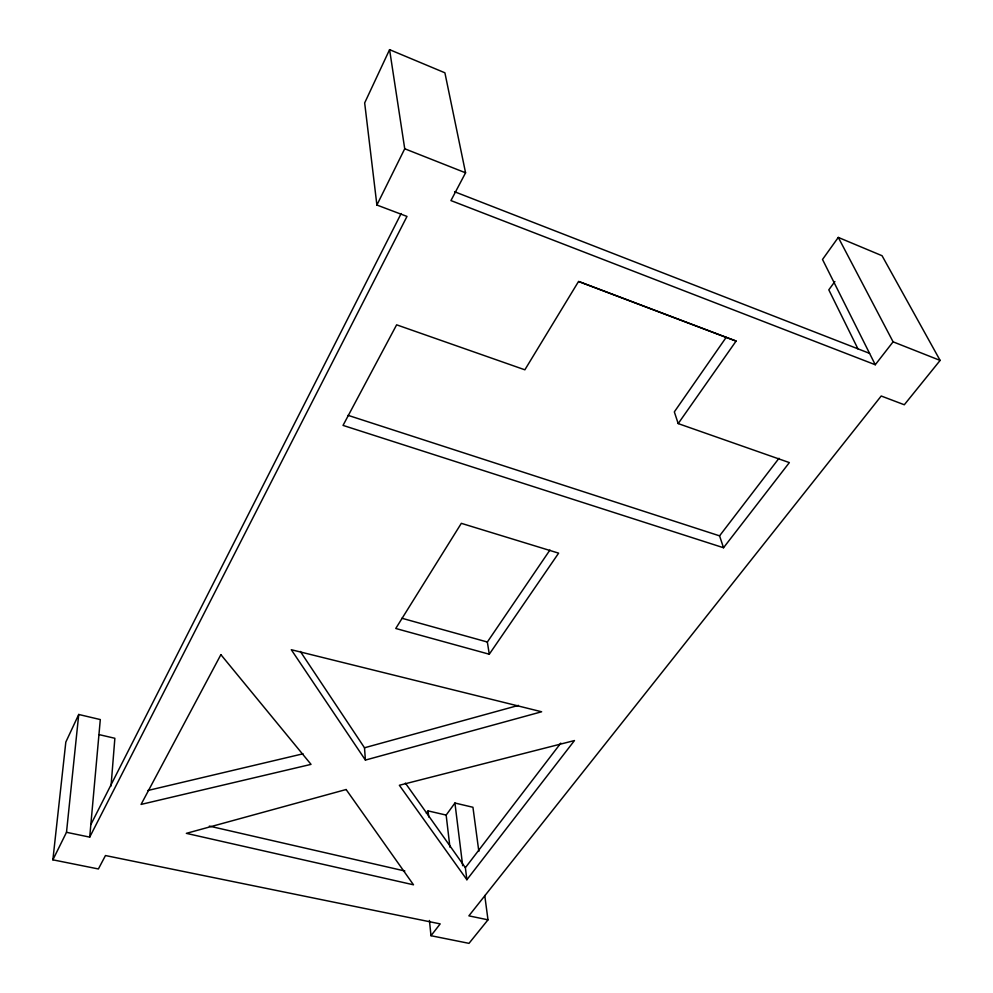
<?xml version="1.0" encoding="UTF-8"?>
<svg xmlns="http://www.w3.org/2000/svg" width="993" height="993" viewBox="0 0 993 993"><rect width="100%" height="100%" fill="white"/><g stroke="black" fill="none" stroke-linecap="round" stroke-linejoin="round"><path stroke-width="1.49" d="M111.03 786.046L114.865 738.283L99.312 734.671M52.877 859.826L66.494 832.308L89.705 837.124L100.305 719.565L78.732 714.476L65.823 742.081L52.877 859.826L98.394 868.962L105.469 855.544L440.197 923.887L430.987 935.716L468.994 943.35L487.997 919.828L484.745 895.5M66.494 832.308L78.732 714.476M875.267 364.741L822.514 259.471L838.291 237.414L893.092 341.828L875.267 364.741L450.934 200.574L465.568 172.807L444.901 72.799L389.579 49.65L364.667 102.924L376.893 205.03L406.993 216.424L89.705 837.124M376.893 205.03L404.734 148.764L389.579 49.65M90.835 824.6L401.147 213.545M489.276 654.226L558.625 553.151L461.323 523.336L395.76 628.482L489.276 654.226L487.352 642.024L549.936 550.035M736.098 341.058L726.156 337.397L674.334 411.884L678.194 423.589L789.348 462.589L723.525 547.739L343.032 425.401L396.629 324.823L524.863 369.806L578.584 281.404L736.098 341.058L678.194 423.589M426.369 813.292L428.082 810.896L446.155 815.079L454.931 803.027L472.941 807.272L478.837 851.386M834.877 281.528L828.807 289.844L857.94 348.866M466.884 879.724L399.347 785.264L574.463 740.555L466.884 879.724L465.382 867.683L560.797 743.124M723.525 547.739L719.565 535.848L778.996 458.282M838.291 237.414L882.057 255.722L940.123 360.422L904.3 404.759L881.213 396.008L468.87 915.856L487.997 919.828M300.345 651.458L364.505 747.779L518.47 705.39M365.399 760.079L541.632 711.77L291.297 649.72L365.399 760.079L364.505 747.779M147.87 790.49L303.014 753.799M209.337 826.114L404.834 870.998M401.917 618.254L487.352 642.024M348.046 415.335L719.565 535.848M579.006 281.664L726.156 337.397M454.633 191.761L869.558 353.359M404.734 148.764L465.568 172.807M893.092 341.828L940.123 360.422M405.392 783.117L465.382 867.683M454.931 803.027L462.676 865.697M446.155 815.079L449.928 847.153M428.082 810.896L428.74 817.016M429.435 920.474L430.987 935.716M220.88 654.66L141.08 804.417L311.032 764.374L220.88 654.66M346.123 789.522L186.349 833.35L413.498 884.8L346.123 789.522"/></g></svg>
